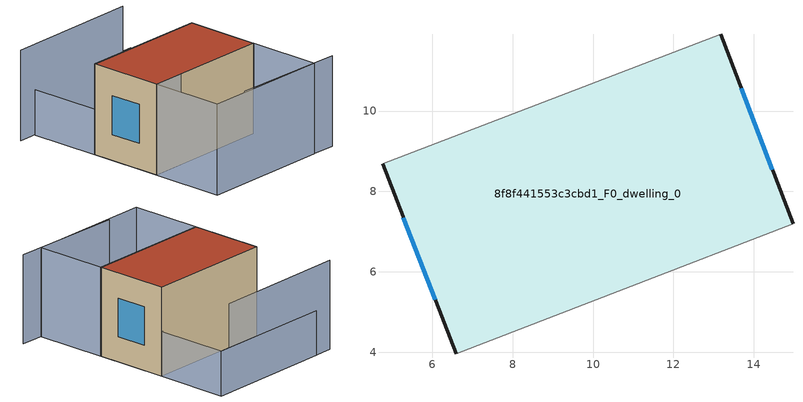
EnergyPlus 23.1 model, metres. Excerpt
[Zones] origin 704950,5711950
8f8f441553c3cbd1_F0_dwelling_0
 floor ground (EU_floor_Construction): 14.98,7.19 13.18,11.92 4.76,8.69 6.59,3.96 z0
 wall outside (EU_wall_Construction): 6.59,3.96 4.76,8.69 / 13.18,11.92 14.98,7.19 z0:6
 wall adiabatic (EU_wall_Construction): 14.98,7.19 6.59,3.96 / 4.76,8.69 13.18,11.92 z0:6
 window (EU_Window_Construction): 6.07,5.3 5.28,7.34 / 13.69,10.57 14.46,8.54 z1.71:4.29
 roof outside (EU_roof_Construction): 13.18,11.92 14.98,7.19 6.59,3.96 4.76,8.69 z6
shading: 10.85,0.45 18.33,3.13 / 10.7,16.28 1.77,12.78 / 16.77,2.57 8.37,-0.67 / 8.37,-0.67 6.59,3.95 / 6.59,3.95 14.99,7.19 / 14.99,7.19 16.77,2.57 z0:6; 4.77,8.67 2.98,13.31 / 2.98,13.31 11.4,16.55 / 11.4,16.55 13.18,11.92 / 13.18,11.92 4.77,8.67 z0:3
[Building]
EU S2 Campaign: North Axis=0; Terrain=City; Solar Distribution=FullExterior
[Site:Location]
London: Latitude=51.5; Longitude=-0.5; Time Zone=0; Elevation=25
[SizingPeriod:WeatherFileDays]
AnnualSizingPeriod: Begin Month=1; Begin Day of Month=1; End Month=12; End Day of Month=31; Day of Week for Start Day=Monday; Use Weather File Daylight Saving Period=No; Use Weather File Rain and Snow Indicators=No
[MATERIAL]
EU_InternalMass_Material: Roughness=MediumRough; Thickness=0.1; Conductivity=1; Density=1800; Specific Heat=900; Thermal Absorptance=0.9; Solar Absorptance=0.7; Visible Absorptance=0.7
[MATERIAL:NOMASS] Roughness=MediumRough; Thermal Absorptance=0.9; Solar Absorptance=0.7; Visible Absorptance=0.7
Name | Thermal Resistance
EU_wall_NoMass | 0.71061
EU_roof_NoMass | 2.41608
EU_floor_NoMass | 1.75078
[WINDOWMATERIAL:SIMPLEGLAZINGSYSTEM]
EU_Window_SimpleGlazing: UFactor=2.64892; Solar Heat Gain Coefficient=0.76; Visible Transmittance=0.76
[CONSTRUCTION]
EU_wall_Construction: EU_wall_NoMass
EU_roof_Construction: EU_roof_NoMass
EU_floor_Construction: EU_floor_NoMass
EU_InternalMass_Construction: EU_InternalMass_Material
EU_Window_Construction: EU_Window_SimpleGlazing
[ZONE]
8f8f441553c3cbd1_F0_dwelling_0: Type=1; Multiplier=1; Ceiling Height=autocalculate; Volume=273.757; Floor Area=autocalculate; Part of Total Floor Area=Yes
[INTERNALMASS]
8f8f441553c3cbd1_F0_dwelling_0_EU_InternalMass: Construction=EU_InternalMass_Construction; Zone or ZoneList=8f8f441553c3cbd1_F0_dwelling_0; Surface Area=45.6259
[OTHEREQUIPMENT]
EU_Step8_InternalGain_8f8f441553c3cbd1_F0_dwelling_0_f000: Fuel Type=Electricity; Zone or ZoneList or Space or SpaceList=8f8f441553c3cbd1_F0_dwelling_0; Schedule=EU_Step8_GainSchedule_8f8f441553c3cbd1_F0_dwelling_0_f000; Design Level Calculation Method=Watts/Area; Power per Zone Floor Area=1; Fraction Latent=0; Fraction Radiant=0; Fraction Lost=0; Carbon Dioxide Generation Rate=0; EndUse Subcategory=EU_Step8_InternalGains
[ZONEVENTILATION:DESIGNFLOWRATE]
EU_ConstantAir_8f8f441553c3cbd1_F0_dwelling_0: Zone or ZoneList or Space or SpaceList=8f8f441553c3cbd1_F0_dwelling_0; Schedule=EU_AlwaysOn; Design Flow Rate Calculation Method=AirChanges/Hour; Air Changes per Hour=0.496673; Ventilation Type=Natural; Fan Pressure Rise=0; Fan Total Efficiency=1; Constant Term Coefficient=1; Temperature Term Coefficient=0; Velocity Term Coefficient=0; Velocity Squared Term Coefficient=0; Minimum Indoor Temperature=-100; Maximum Indoor Temperature=100; Delta Temperature=-100; Minimum Outdoor Temperature=-100; Maximum Outdoor Temperature=100; Maximum Wind Speed=40
[HVACTEMPLATE:THERMOSTAT]
EU_HeatOnly_8f8f441553c3cbd1_F0_dwelling_0: Constant Heating Setpoint=20; Constant Cooling Setpoint=50
[HVACTEMPLATE:ZONE:IDEALLOADSAIRSYSTEM]
8f8f441553c3cbd1_F0_dwelling_0: Template Thermostat=EU_HeatOnly_8f8f441553c3cbd1_F0_dwelling_0; System Availability Schedule=EU_AlwaysOn; Maximum Heating Supply Air Temperature=50; Minimum Cooling Supply Air Temperature=13; Maximum Heating Supply Air Humidity Ratio=0.0156; Minimum Cooling Supply Air Humidity Ratio=0.0077; Heating Limit=NoLimit; Cooling Limit=NoLimit; Heating Availability Schedule=EU_AlwaysOn; Cooling Availability Schedule=EU_CoolingOff; Dehumidification Control Type=ConstantSensibleHeatRatio; Cooling Sensible Heat Ratio=0.7; Dehumidification Setpoint=60; Humidification Control Type=None; Humidification Setpoint=30; Outdoor Air Method=None; Outdoor Air Flow Rate per Person=0.00944; Outdoor Air Flow Rate per Zone Floor Area=0; Outdoor Air Flow Rate per Zone=0; Demand Controlled Ventilation Type=None; Outdoor Air Economizer Type=NoEconomizer; Heat Recovery Type=None; Sensible Heat Recovery Effectiveness=0.7; Latent Heat Recovery Effectiveness=0.65
[SIZING:ZONE]
8f8f441553c3cbd1_F0_dwelling_0: Zone Cooling Design Supply Air Temperature Input Method=SupplyAirTemperature; Zone Cooling Design Supply Air Temperature=13; Zone Heating Design Supply Air Temperature Input Method=SupplyAirTemperature; Zone Heating Design Supply Air Temperature=50; Zone Cooling Design Supply Air Humidity Ratio=0.008; Zone Heating Design Supply Air Humidity Ratio=0.008; Cooling Design Air Flow Method=DesignDay; Cooling Design Air Flow Rate=0; Cooling Minimum Air Flow per Zone Floor Area=0.000762; Cooling Minimum Air Flow=0; Cooling Minimum Air Flow Fraction=0.2; Heating Design Air Flow Method=DesignDay; Heating Design Air Flow Rate=0; Heating Maximum Air Flow per Zone Floor Area=0.002032; Heating Maximum Air Flow=0.141576; Heating Maximum Air Flow Fraction=0.3; Account for Dedicated Outdoor Air System=No; Dedicated Outdoor Air System Control Strategy=NeutralSupplyAir; Dedicated Outdoor Air Low Setpoint Temperature for Design=autosize; Dedicated Outdoor Air High Setpoint Temperature for Design=autosize; Zone Load Sizing Method=Sensible Load Only No Latent Load; Zone Latent Cooling Design Supply Air Humidity Ratio Input Method=HumidityRatioDifference; Zone Cooling Design Supply Air Humidity Ratio Difference=0.005; Zone Latent Heating Design Supply Air Humidity Ratio Input Method=HumidityRatioDifference; Zone Humidification Design Supply Air Humidity Ratio Difference=0.005
[SCHEDULE:CONSTANT]
Name | Hourly Value
EU_AlwaysOn | 1
EU_CoolingOff | 0
[SCHEDULE:FILE]
EU_Step8_GainSchedule_8f8f441553c3cbd1_F0_dwelling_0_f000: File=../../schedules/8f8f441553c3cbd1/8f8f441553c3cbd1_F0_dwelling_0_f000_gain.csv; Column Number=1; Rows to Skip at Top=0; Number of Hours of Data=8760; Column Separator=Comma; Interpolate to Timestep=No; Minutes per Item=60; Adjust Schedule for Daylight Savings=Yes
